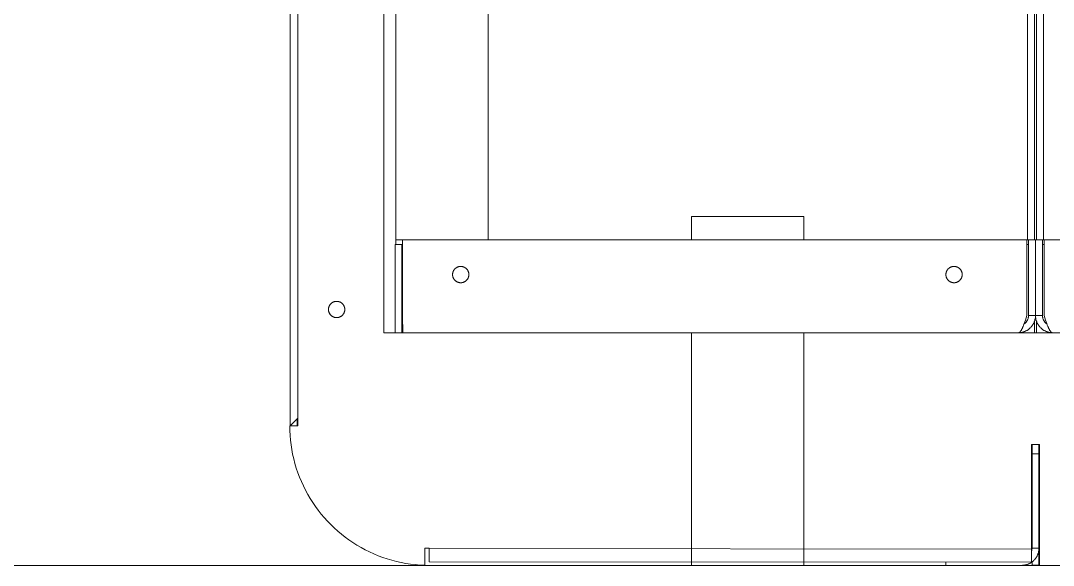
# Model space of a CAD drawing. Header units: millimetres. Extents: x 375 to 2759, y 807 to 2485.
# Drawn here: x 1952.8 to 2396.6, y 2016.7 to 2250.9 of the extents above; entities that cross this region are included whole.
import ezdxf

# ---------------------------------------------------------------- set-up
doc = ezdxf.new("R2010")
doc.units = ezdxf.units.MM
doc.layers.add('ZANO_R', color=7, linetype='Continuous', lineweight=0)

msp = doc.modelspace()

# ---------------------------------------------------------------- linework, layer by layer
at = {"layer": 'ZANO_R'}
for p, q in [((2068.6, 2436.7), (2068.6, 2076.7)), ((2068.6, 2436.7), (2068.6, 2076.7)), ((2114.01, 2156.7), (2114.01, 2436.7)), ((2153.68, 2426.7), (2153.68, 2156.7)), ((2385.55, 2156.7), (2385.55, 2426.7)), ((2388.55, 2156.7), (2388.55, 2426.7)), ((2389.3, 2426.7), (2389.3, 2156.7)), ((2392.3, 2426.7), (2392.3, 2156.7)), ((2071.93, 2303.53), (2071.93, 2076.7)), ((2108.93, 2303.53), (2108.93, 2116.7)), ((2241.03, 2156.7), (2241.03, 2166.7)), ((2241.03, 2166.7), (2241.03, 2166.7)), ((2241.03, 2166.7), (2241.03, 2166.7)), ((2241.03, 2166.7), (2282.26, 2166.7)), ((2287.38, 2166.7), (2282.26, 2166.7)), ((2288.84, 2166.7), (2287.38, 2166.7)), ((2289.22, 2166.7), (2288.84, 2166.7)), ((2289.31, 2166.7), (2289.22, 2166.7)), ((2289.33, 2166.7), (2289.31, 2166.7)), ((2289.33, 2166.7), (2289.33, 2156.7)), ((2289.33, 2166.7), (2289.33, 2166.7)), ((2289.33, 2166.7), (2289.33, 2166.7)), ((2289.33, 2166.7), (2289.33, 2166.7)), ((2289.33, 2166.7), (2289.33, 2166.7)), ((2113.69, 2154.7), (2116.68, 2154.7)), ((2113.69, 2116.7), (2113.69, 2154.7)), ((2114.01, 2156.7), (2116.93, 2156.7)), ((2114.02, 2154.7), (2114.02, 2156.7)), ((2116.68, 2116.7), (2116.68, 2154.7)), ((2116.68, 2154.7), (2116.93, 2154.7)), ((2116.93, 2156.7), (2385.22, 2156.7)), ((2116.93, 2156.7), (2116.93, 2124.1)), ((2385.55, 2156.7), (2385.22, 2156.7)), ((2385.22, 2156.7), (2385.22, 2124.1)), ((2385.22, 2154.7), (2385.93, 2154.7)), ((2385.55, 2156.7), (2385.93, 2156.7)), ((2385.93, 2156.7), (2385.93, 2124.1)), ((2388.93, 2156.7), (2385.93, 2156.7)), ((2388.93, 2156.7), (2391.93, 2156.7)), ((2388.93, 2156.7), (2388.93, 2124.1)), ((2391.93, 2156.7), (2391.93, 2124.1)), ((2391.93, 2156.7), (2392.3, 2156.7)), ((2391.93, 2154.7), (2392.63, 2154.7)), ((2392.3, 2156.7), (2392.63, 2156.7)), ((2392.63, 2156.7), (2660.93, 2156.7)), ((2392.63, 2124.1), (2392.63, 2156.7)), ((2138.95, 2143.53), (2138.89, 2143.43)), ((2139.01, 2143.63), (2138.95, 2143.53)), ((2139.08, 2143.73), (2139.01, 2143.63)), ((2139.15, 2143.83), (2139.08, 2143.73)), ((2139.23, 2143.92), (2139.15, 2143.83)), ((2139.31, 2144.02), (2139.23, 2143.92)), ((2139.39, 2144.11), (2139.31, 2144.02)), ((2139.47, 2144.19), (2139.39, 2144.11)), ((2139.56, 2144.27), (2139.47, 2144.19)), ((2139.65, 2144.35), (2139.56, 2144.27)), ((2139.75, 2144.43), (2139.65, 2144.35)), ((2139.84, 2144.51), (2139.75, 2144.43)), ((2139.94, 2144.58), (2139.84, 2144.51)), ((2140.04, 2144.64), (2139.94, 2144.58)), ((2140.14, 2144.71), (2140.04, 2144.64)), ((2140.25, 2144.77), (2140.14, 2144.71)), ((2140.35, 2144.82), (2140.25, 2144.77)), ((2140.46, 2144.87), (2140.35, 2144.82)), ((2140.57, 2144.92), (2140.46, 2144.87)), ((2140.69, 2144.97), (2140.57, 2144.92)), ((2140.8, 2145.01), (2140.69, 2144.97)), ((2140.92, 2145.05), (2140.8, 2145.01)), ((2141.03, 2145.08), (2140.92, 2145.05)), ((2141.15, 2145.11), (2141.03, 2145.08)), ((2141.27, 2145.13), (2141.15, 2145.11)), ((2141.39, 2145.15), (2141.27, 2145.13)), ((2141.51, 2145.17), (2141.39, 2145.15)), ((2141.63, 2145.18), (2141.51, 2145.17)), ((2141.75, 2145.19), (2141.63, 2145.18)), ((2141.87, 2145.19), (2141.75, 2145.19)), ((2141.99, 2145.19), (2141.87, 2145.19)), ((2142.11, 2145.19), (2141.99, 2145.19)), ((2142.23, 2145.18), (2142.11, 2145.19)), ((2142.35, 2145.17), (2142.23, 2145.18)), ((2142.47, 2145.15), (2142.35, 2145.17)), ((2142.59, 2145.13), (2142.47, 2145.15)), ((2142.71, 2145.11), (2142.59, 2145.13)), ((2142.82, 2145.08), (2142.71, 2145.11)), ((2142.94, 2145.05), (2142.82, 2145.08)), ((2143.06, 2145.01), (2142.94, 2145.05)), ((2143.17, 2144.97), (2143.06, 2145.01)), ((2143.28, 2144.92), (2143.17, 2144.97)), ((2143.39, 2144.87), (2143.28, 2144.92)), ((2143.5, 2144.82), (2143.39, 2144.87)), ((2143.61, 2144.77), (2143.5, 2144.82)), ((2143.71, 2144.71), (2143.61, 2144.77)), ((2143.82, 2144.64), (2143.71, 2144.71)), ((2143.92, 2144.58), (2143.82, 2144.64)), ((2144.01, 2144.51), (2143.92, 2144.58)), ((2144.11, 2144.43), (2144.01, 2144.51)), ((2144.2, 2144.35), (2144.11, 2144.43)), ((2144.29, 2144.27), (2144.2, 2144.35)), ((2144.38, 2144.19), (2144.29, 2144.27)), ((2144.47, 2144.11), (2144.38, 2144.19)), ((2144.55, 2144.02), (2144.47, 2144.11)), ((2144.63, 2143.92), (2144.55, 2144.02)), ((2144.7, 2143.83), (2144.63, 2143.92)), ((2144.77, 2143.73), (2144.7, 2143.83)), ((2144.84, 2143.63), (2144.77, 2143.73)), ((2144.91, 2143.53), (2144.84, 2143.63)), ((2144.97, 2143.43), (2144.91, 2143.53)), ((2350.89, 2143.43), (2350.95, 2143.53)), ((2350.95, 2143.53), (2351.01, 2143.63)), ((2351.01, 2143.63), (2351.08, 2143.73)), ((2351.08, 2143.73), (2351.15, 2143.83)), ((2351.15, 2143.83), (2351.23, 2143.92)), ((2351.23, 2143.92), (2351.31, 2144.02)), ((2351.31, 2144.02), (2351.39, 2144.11)), ((2351.39, 2144.11), (2351.47, 2144.19)), ((2351.47, 2144.19), (2351.56, 2144.27)), ((2351.56, 2144.27), (2351.65, 2144.35)), ((2351.65, 2144.35), (2351.75, 2144.43)), ((2351.75, 2144.43), (2351.84, 2144.51)), ((2351.84, 2144.51), (2351.94, 2144.58)), ((2351.94, 2144.58), (2352.04, 2144.64)), ((2352.04, 2144.64), (2352.14, 2144.71)), ((2352.14, 2144.71), (2352.25, 2144.77)), ((2352.25, 2144.77), (2352.35, 2144.82)), ((2352.35, 2144.82), (2352.46, 2144.87)), ((2352.46, 2144.87), (2352.57, 2144.92)), ((2352.57, 2144.92), (2352.69, 2144.97)), ((2352.69, 2144.97), (2352.8, 2145.01)), ((2352.8, 2145.01), (2352.92, 2145.05)), ((2352.92, 2145.05), (2353.03, 2145.08)), ((2353.03, 2145.08), (2353.15, 2145.11)), ((2353.15, 2145.11), (2353.27, 2145.13)), ((2353.27, 2145.13), (2353.39, 2145.15)), ((2353.39, 2145.15), (2353.51, 2145.17)), ((2353.51, 2145.17), (2353.63, 2145.18)), ((2353.63, 2145.18), (2353.75, 2145.19)), ((2353.75, 2145.19), (2353.87, 2145.19)), ((2353.87, 2145.19), (2353.99, 2145.19)), ((2353.99, 2145.19), (2354.11, 2145.19)), ((2354.11, 2145.19), (2354.23, 2145.18)), ((2354.23, 2145.18), (2354.35, 2145.17)), ((2354.35, 2145.17), (2354.47, 2145.15)), ((2354.47, 2145.15), (2354.59, 2145.13)), ((2354.59, 2145.13), (2354.71, 2145.11)), ((2354.71, 2145.11), (2354.82, 2145.08)), ((2354.82, 2145.08), (2354.94, 2145.05)), ((2354.94, 2145.05), (2355.06, 2145.01)), ((2355.06, 2145.01), (2355.17, 2144.97)), ((2355.17, 2144.97), (2355.28, 2144.92)), ((2355.28, 2144.92), (2355.39, 2144.87)), ((2355.39, 2144.87), (2355.5, 2144.82)), ((2355.5, 2144.82), (2355.61, 2144.77)), ((2355.61, 2144.77), (2355.71, 2144.71)), ((2355.71, 2144.71), (2355.82, 2144.64)), ((2355.82, 2144.64), (2355.92, 2144.58)), ((2355.92, 2144.58), (2356.01, 2144.51)), ((2356.01, 2144.51), (2356.11, 2144.43)), ((2356.11, 2144.43), (2356.2, 2144.35)), ((2356.2, 2144.35), (2356.29, 2144.27)), ((2356.29, 2144.27), (2356.38, 2144.19)), ((2356.38, 2144.19), (2356.47, 2144.11)), ((2356.47, 2144.11), (2356.55, 2144.02)), ((2356.55, 2144.02), (2356.63, 2143.92)), ((2356.63, 2143.92), (2356.7, 2143.83)), ((2356.7, 2143.83), (2356.77, 2143.73)), ((2356.77, 2143.73), (2356.84, 2143.63)), ((2356.84, 2143.63), (2356.91, 2143.53)), ((2356.91, 2143.53), (2356.97, 2143.43)), ((2138.44, 2141.94), (2138.43, 2141.82)), ((2138.43, 2141.82), (2138.43, 2141.7)), ((2138.43, 2141.57), (2138.43, 2141.7)), ((2138.44, 2141.45), (2138.43, 2141.57)), ((2138.45, 2142.06), (2138.44, 2141.94)), ((2138.45, 2141.33), (2138.44, 2141.45)), ((2138.46, 2142.18), (2138.45, 2142.06)), ((2138.46, 2141.21), (2138.45, 2141.33)), ((2138.48, 2142.3), (2138.46, 2142.18)), ((2138.48, 2141.09), (2138.46, 2141.21)), ((2138.5, 2142.42), (2138.48, 2142.3)), ((2138.5, 2140.98), (2138.48, 2141.09)), ((2138.53, 2142.53), (2138.5, 2142.42)), ((2138.53, 2140.86), (2138.5, 2140.98)), ((2138.56, 2142.65), (2138.53, 2142.53)), ((2138.56, 2140.74), (2138.53, 2140.86)), ((2138.6, 2142.77), (2138.56, 2142.65)), ((2138.6, 2140.63), (2138.56, 2140.74)), ((2138.63, 2142.88), (2138.6, 2142.77)), ((2138.63, 2140.51), (2138.6, 2140.63)), ((2138.68, 2142.99), (2138.63, 2142.88)), ((2138.68, 2140.4), (2138.63, 2140.51)), ((2138.72, 2143.1), (2138.68, 2142.99)), ((2138.72, 2140.29), (2138.68, 2140.4)), ((2138.77, 2143.21), (2138.72, 2143.1)), ((2138.77, 2140.18), (2138.72, 2140.29)), ((2138.83, 2143.32), (2138.77, 2143.21)), ((2138.83, 2140.07), (2138.77, 2140.18)), ((2138.89, 2143.43), (2138.83, 2143.32)), ((2138.89, 2139.96), (2138.83, 2140.07)), ((2138.95, 2139.86), (2138.89, 2139.96)), ((2139.01, 2139.76), (2138.95, 2139.86)), ((2139.08, 2139.66), (2139.01, 2139.76)), ((2139.15, 2139.56), (2139.08, 2139.66)), ((2139.23, 2139.47), (2139.15, 2139.56)), ((2139.31, 2139.37), (2139.23, 2139.47)), ((2139.39, 2139.29), (2139.31, 2139.37)), ((2139.47, 2139.2), (2139.39, 2139.29)), ((2139.56, 2139.12), (2139.47, 2139.2)), ((2139.65, 2139.04), (2139.56, 2139.12)), ((2144.29, 2139.12), (2144.2, 2139.04)), ((2144.38, 2139.2), (2144.29, 2139.12)), ((2144.47, 2139.29), (2144.38, 2139.2)), ((2144.55, 2139.37), (2144.47, 2139.29)), ((2144.63, 2139.47), (2144.55, 2139.37)), ((2144.7, 2139.56), (2144.63, 2139.47)), ((2144.77, 2139.66), (2144.7, 2139.56)), ((2144.84, 2139.76), (2144.77, 2139.66)), ((2144.91, 2139.86), (2144.84, 2139.76)), ((2144.97, 2139.96), (2144.91, 2139.86)), ((2145.03, 2143.32), (2144.97, 2143.43)), ((2145.03, 2140.07), (2144.97, 2139.96)), ((2145.08, 2143.21), (2145.03, 2143.32)), ((2145.08, 2140.18), (2145.03, 2140.07)), ((2145.13, 2143.1), (2145.08, 2143.21)), ((2145.13, 2140.29), (2145.08, 2140.18)), ((2145.18, 2142.99), (2145.13, 2143.1)), ((2145.18, 2140.4), (2145.13, 2140.29)), ((2145.22, 2142.88), (2145.18, 2142.99)), ((2145.22, 2140.51), (2145.18, 2140.4)), ((2145.26, 2142.77), (2145.22, 2142.88)), ((2145.26, 2140.63), (2145.22, 2140.51)), ((2145.29, 2142.65), (2145.26, 2142.77)), ((2145.29, 2140.74), (2145.26, 2140.63)), ((2145.33, 2142.53), (2145.29, 2142.65)), ((2145.33, 2140.86), (2145.29, 2140.74)), ((2145.35, 2142.42), (2145.33, 2142.53)), ((2145.35, 2140.98), (2145.33, 2140.86)), ((2145.38, 2142.3), (2145.35, 2142.42)), ((2145.38, 2141.09), (2145.35, 2140.98)), ((2145.39, 2142.18), (2145.38, 2142.3)), ((2145.39, 2141.21), (2145.38, 2141.09)), ((2145.41, 2142.06), (2145.39, 2142.18)), ((2145.41, 2141.33), (2145.39, 2141.21)), ((2145.42, 2141.94), (2145.41, 2142.06)), ((2145.42, 2141.45), (2145.41, 2141.33)), ((2145.43, 2141.82), (2145.42, 2141.94)), ((2145.43, 2141.57), (2145.42, 2141.45)), ((2145.43, 2141.7), (2145.43, 2141.82)), ((2145.43, 2141.7), (2145.43, 2141.57)), ((2350.43, 2141.82), (2350.44, 2141.94)), ((2350.43, 2141.7), (2350.43, 2141.82)), ((2350.43, 2141.57), (2350.43, 2141.7)), ((2350.44, 2141.45), (2350.43, 2141.57)), ((2350.44, 2141.94), (2350.45, 2142.06)), ((2350.45, 2141.33), (2350.44, 2141.45)), ((2350.45, 2142.06), (2350.46, 2142.18)), ((2350.46, 2141.21), (2350.45, 2141.33)), ((2350.46, 2142.18), (2350.48, 2142.3)), ((2350.48, 2141.09), (2350.46, 2141.21)), ((2350.48, 2142.3), (2350.5, 2142.42)), ((2350.5, 2140.98), (2350.48, 2141.09)), ((2350.5, 2142.42), (2350.53, 2142.53)), ((2350.53, 2140.86), (2350.5, 2140.98)), ((2350.53, 2142.53), (2350.56, 2142.65)), ((2350.56, 2140.74), (2350.53, 2140.86)), ((2350.56, 2142.65), (2350.6, 2142.77)), ((2350.6, 2140.63), (2350.56, 2140.74)), ((2350.6, 2142.77), (2350.63, 2142.88)), ((2350.63, 2140.51), (2350.6, 2140.63)), ((2350.63, 2142.88), (2350.68, 2142.99)), ((2350.68, 2140.4), (2350.63, 2140.51)), ((2350.68, 2142.99), (2350.72, 2143.1)), ((2350.72, 2140.29), (2350.68, 2140.4)), ((2350.72, 2143.1), (2350.77, 2143.21)), ((2350.77, 2140.18), (2350.72, 2140.29)), ((2350.77, 2143.21), (2350.83, 2143.32)), ((2350.83, 2140.07), (2350.77, 2140.18)), ((2350.83, 2143.32), (2350.89, 2143.43)), ((2350.89, 2139.96), (2350.83, 2140.07)), ((2350.95, 2139.86), (2350.89, 2139.96)), ((2351.01, 2139.76), (2350.95, 2139.86)), ((2351.08, 2139.66), (2351.01, 2139.76)), ((2351.15, 2139.56), (2351.08, 2139.66)), ((2351.23, 2139.47), (2351.15, 2139.56)), ((2351.31, 2139.37), (2351.23, 2139.47)), ((2351.39, 2139.29), (2351.31, 2139.37)), ((2351.47, 2139.2), (2351.39, 2139.29)), ((2351.56, 2139.12), (2351.47, 2139.2)), ((2351.65, 2139.04), (2351.56, 2139.12)), ((2356.29, 2139.12), (2356.2, 2139.04)), ((2356.38, 2139.2), (2356.29, 2139.12)), ((2356.47, 2139.29), (2356.38, 2139.2)), ((2356.55, 2139.37), (2356.47, 2139.29)), ((2356.63, 2139.47), (2356.55, 2139.37)), ((2356.7, 2139.56), (2356.63, 2139.47)), ((2356.77, 2139.66), (2356.7, 2139.56)), ((2356.84, 2139.76), (2356.77, 2139.66)), ((2356.91, 2139.86), (2356.84, 2139.76)), ((2356.97, 2139.96), (2356.91, 2139.86)), ((2356.97, 2143.43), (2357.03, 2143.32)), ((2357.03, 2140.07), (2356.97, 2139.96)), ((2357.03, 2143.32), (2357.08, 2143.21)), ((2357.08, 2140.18), (2357.03, 2140.07)), ((2357.08, 2143.21), (2357.13, 2143.1)), ((2357.13, 2140.29), (2357.08, 2140.18)), ((2357.13, 2143.1), (2357.18, 2142.99)), ((2357.18, 2140.4), (2357.13, 2140.29)), ((2357.18, 2142.99), (2357.22, 2142.88)), ((2357.22, 2140.51), (2357.18, 2140.4)), ((2357.22, 2142.88), (2357.26, 2142.77)), ((2357.26, 2140.63), (2357.22, 2140.51)), ((2357.26, 2142.77), (2357.29, 2142.65)), ((2357.29, 2140.74), (2357.26, 2140.63)), ((2357.29, 2142.65), (2357.33, 2142.53)), ((2357.33, 2140.86), (2357.29, 2140.74)), ((2357.33, 2142.53), (2357.35, 2142.42)), ((2357.35, 2140.98), (2357.33, 2140.86)), ((2357.35, 2142.42), (2357.38, 2142.3)), ((2357.38, 2141.09), (2357.35, 2140.98)), ((2357.38, 2142.3), (2357.39, 2142.18)), ((2357.39, 2141.21), (2357.38, 2141.09)), ((2357.39, 2142.18), (2357.41, 2142.06)), ((2357.41, 2141.33), (2357.39, 2141.21)), ((2357.41, 2142.06), (2357.42, 2141.94)), ((2357.42, 2141.45), (2357.41, 2141.33)), ((2357.42, 2141.94), (2357.43, 2141.82)), ((2357.43, 2141.57), (2357.42, 2141.45)), ((2357.43, 2141.82), (2357.43, 2141.7)), ((2357.43, 2141.7), (2357.43, 2141.57)), ((2139.75, 2138.96), (2139.65, 2139.04)), ((2139.84, 2138.89), (2139.75, 2138.96)), ((2139.94, 2138.81), (2139.84, 2138.89)), ((2140.04, 2138.75), (2139.94, 2138.81)), ((2140.14, 2138.68), (2140.04, 2138.75)), ((2140.25, 2138.62), (2140.14, 2138.68)), ((2140.35, 2138.57), (2140.25, 2138.62)), ((2140.46, 2138.52), (2140.35, 2138.57)), ((2140.57, 2138.47), (2140.46, 2138.52)), ((2140.69, 2138.42), (2140.57, 2138.47)), ((2140.8, 2138.38), (2140.69, 2138.42)), ((2140.92, 2138.34), (2140.8, 2138.38)), ((2141.03, 2138.31), (2140.92, 2138.34)), ((2141.15, 2138.28), (2141.03, 2138.31)), ((2141.27, 2138.26), (2141.15, 2138.28)), ((2141.39, 2138.24), (2141.27, 2138.26)), ((2141.51, 2138.22), (2141.39, 2138.24)), ((2141.63, 2138.21), (2141.51, 2138.22)), ((2141.75, 2138.2), (2141.63, 2138.21)), ((2141.87, 2138.2), (2141.75, 2138.2)), ((2141.99, 2138.2), (2141.87, 2138.2)), ((2142.11, 2138.2), (2141.99, 2138.2)), ((2142.23, 2138.21), (2142.11, 2138.2)), ((2142.35, 2138.22), (2142.23, 2138.21)), ((2142.47, 2138.24), (2142.35, 2138.22)), ((2142.59, 2138.26), (2142.47, 2138.24)), ((2142.71, 2138.28), (2142.59, 2138.26)), ((2142.82, 2138.31), (2142.71, 2138.28)), ((2142.94, 2138.34), (2142.82, 2138.31)), ((2143.06, 2138.38), (2142.94, 2138.34)), ((2143.17, 2138.42), (2143.06, 2138.38)), ((2143.28, 2138.47), (2143.17, 2138.42)), ((2143.39, 2138.52), (2143.28, 2138.47)), ((2143.5, 2138.57), (2143.39, 2138.52)), ((2143.61, 2138.62), (2143.5, 2138.57)), ((2143.71, 2138.68), (2143.61, 2138.62)), ((2143.82, 2138.75), (2143.71, 2138.68)), ((2143.92, 2138.81), (2143.82, 2138.75)), ((2144.01, 2138.89), (2143.92, 2138.81)), ((2144.11, 2138.96), (2144.01, 2138.89)), ((2144.2, 2139.04), (2144.11, 2138.96)), ((2351.75, 2138.96), (2351.65, 2139.04)), ((2351.84, 2138.89), (2351.75, 2138.96)), ((2351.94, 2138.81), (2351.84, 2138.89)), ((2352.04, 2138.75), (2351.94, 2138.81)), ((2352.14, 2138.68), (2352.04, 2138.75)), ((2352.25, 2138.62), (2352.14, 2138.68)), ((2352.35, 2138.57), (2352.25, 2138.62)), ((2352.46, 2138.52), (2352.35, 2138.57)), ((2352.57, 2138.47), (2352.46, 2138.52)), ((2352.69, 2138.42), (2352.57, 2138.47)), ((2352.8, 2138.38), (2352.69, 2138.42)), ((2352.92, 2138.34), (2352.8, 2138.38)), ((2353.03, 2138.31), (2352.92, 2138.34)), ((2353.15, 2138.28), (2353.03, 2138.31)), ((2353.27, 2138.26), (2353.15, 2138.28)), ((2353.39, 2138.24), (2353.27, 2138.26)), ((2353.51, 2138.22), (2353.39, 2138.24)), ((2353.63, 2138.21), (2353.51, 2138.22)), ((2353.75, 2138.2), (2353.63, 2138.21)), ((2353.87, 2138.2), (2353.75, 2138.2)), ((2353.99, 2138.2), (2353.87, 2138.2)), ((2354.11, 2138.2), (2353.99, 2138.2)), ((2354.23, 2138.21), (2354.11, 2138.2)), ((2354.35, 2138.22), (2354.23, 2138.21)), ((2354.47, 2138.24), (2354.35, 2138.22)), ((2354.59, 2138.26), (2354.47, 2138.24)), ((2354.71, 2138.28), (2354.59, 2138.26)), ((2354.82, 2138.31), (2354.71, 2138.28)), ((2354.94, 2138.34), (2354.82, 2138.31)), ((2355.06, 2138.38), (2354.94, 2138.34)), ((2355.17, 2138.42), (2355.06, 2138.38)), ((2355.28, 2138.47), (2355.17, 2138.42)), ((2355.39, 2138.52), (2355.28, 2138.47)), ((2355.5, 2138.57), (2355.39, 2138.52)), ((2355.61, 2138.62), (2355.5, 2138.57)), ((2355.71, 2138.68), (2355.61, 2138.62)), ((2355.82, 2138.75), (2355.71, 2138.68)), ((2355.92, 2138.81), (2355.82, 2138.75)), ((2356.01, 2138.89), (2355.92, 2138.81)), ((2356.11, 2138.96), (2356.01, 2138.89)), ((2356.2, 2139.04), (2356.11, 2138.96)), ((2088.42, 2130.19), (2088.3, 2130.18)), ((2088.54, 2130.19), (2088.42, 2130.19)), ((2088.66, 2130.19), (2088.54, 2130.19)), ((2088.78, 2130.19), (2088.66, 2130.19)), ((2088.9, 2130.18), (2088.78, 2130.19)), ((2085.11, 2126.94), (2085.1, 2126.82)), ((2085.1, 2126.81), (2085.11, 2126.93)), ((2085.1, 2126.82), (2085.1, 2126.7)), ((2085.1, 2126.7), (2085.1, 2126.81)), ((2085.1, 2126.7), (2085.1, 2126.57)), ((2085.1, 2126.58), (2085.1, 2126.7)), ((2085.11, 2126.46), (2085.1, 2126.58)), ((2085.1, 2126.57), (2085.11, 2126.45)), ((2085.12, 2127.06), (2085.11, 2126.94)), ((2085.11, 2126.93), (2085.12, 2127.05)), ((2085.12, 2126.34), (2085.11, 2126.46)), ((2085.11, 2126.45), (2085.12, 2126.33)), ((2085.13, 2127.18), (2085.12, 2127.06)), ((2085.12, 2127.05), (2085.13, 2127.17)), ((2085.13, 2126.22), (2085.12, 2126.34)), ((2085.12, 2126.33), (2085.13, 2126.21)), ((2085.15, 2127.3), (2085.13, 2127.18)), ((2085.13, 2127.17), (2085.15, 2127.29)), ((2085.15, 2126.1), (2085.13, 2126.22)), ((2085.13, 2126.21), (2085.15, 2126.09)), ((2085.17, 2127.42), (2085.15, 2127.3)), ((2085.15, 2127.29), (2085.17, 2127.41)), ((2085.17, 2125.98), (2085.15, 2126.1)), ((2085.15, 2126.09), (2085.17, 2125.98)), ((2085.2, 2127.53), (2085.17, 2127.42)), ((2085.17, 2127.41), (2085.2, 2127.53)), ((2085.17, 2125.98), (2085.2, 2125.86)), ((2085.2, 2125.87), (2085.17, 2125.98)), ((2085.23, 2127.65), (2085.2, 2127.53)), ((2085.2, 2127.53), (2085.23, 2127.64)), ((2085.23, 2125.75), (2085.2, 2125.87)), ((2085.2, 2125.86), (2085.23, 2125.74)), ((2085.27, 2127.77), (2085.23, 2127.65)), ((2085.23, 2127.64), (2085.26, 2127.76)), ((2085.26, 2125.63), (2085.23, 2125.75)), ((2085.26, 2127.76), (2085.3, 2127.87)), ((2085.3, 2127.88), (2085.27, 2127.77)), ((2085.35, 2127.99), (2085.3, 2127.88)), ((2085.3, 2127.87), (2085.34, 2127.98)), ((2085.34, 2127.98), (2085.39, 2128.09)), ((2085.39, 2128.1), (2085.35, 2127.99)), ((2085.44, 2128.21), (2085.39, 2128.1)), ((2085.39, 2128.09), (2085.44, 2128.2)), ((2085.5, 2128.32), (2085.44, 2128.21)), ((2085.44, 2128.2), (2085.49, 2128.31)), ((2085.49, 2128.31), (2085.55, 2128.41)), ((2085.56, 2128.43), (2085.5, 2128.32)), ((2085.55, 2128.41), (2085.61, 2128.52)), ((2085.62, 2128.53), (2085.56, 2128.43)), ((2085.61, 2128.52), (2085.67, 2128.62)), ((2085.68, 2128.63), (2085.62, 2128.53)), ((2085.67, 2128.62), (2085.74, 2128.72)), ((2085.75, 2128.73), (2085.68, 2128.63)), ((2085.74, 2128.72), (2085.81, 2128.81)), ((2085.82, 2128.83), (2085.75, 2128.73)), ((2085.81, 2128.81), (2085.89, 2128.91)), ((2085.9, 2128.92), (2085.82, 2128.83)), ((2085.89, 2128.91), (2085.96, 2129)), ((2085.98, 2129.02), (2085.9, 2128.92)), ((2085.96, 2129), (2086.04, 2129.09)), ((2086.06, 2129.11), (2085.98, 2129.02)), ((2086.04, 2129.09), (2086.13, 2129.17)), ((2086.14, 2129.19), (2086.06, 2129.11)), ((2086.13, 2129.17), (2086.21, 2129.26)), ((2086.23, 2129.27), (2086.14, 2129.19)), ((2086.21, 2129.26), (2086.3, 2129.34)), ((2086.32, 2129.35), (2086.23, 2129.27)), ((2086.3, 2129.34), (2086.39, 2129.41)), ((2086.42, 2129.43), (2086.32, 2129.35)), ((2086.39, 2129.41), (2086.49, 2129.49)), ((2086.51, 2129.51), (2086.42, 2129.43)), ((2086.49, 2129.49), (2086.58, 2129.56)), ((2086.61, 2129.58), (2086.51, 2129.51)), ((2086.58, 2129.56), (2086.68, 2129.62)), ((2086.71, 2129.64), (2086.61, 2129.58)), ((2086.81, 2129.71), (2086.71, 2129.64)), ((2086.92, 2129.77), (2086.81, 2129.71)), ((2087.02, 2129.82), (2086.92, 2129.77)), ((2087.13, 2129.87), (2087.02, 2129.82)), ((2087.24, 2129.92), (2087.13, 2129.87)), ((2087.36, 2129.97), (2087.24, 2129.92)), ((2087.47, 2130.01), (2087.36, 2129.97)), ((2087.59, 2130.05), (2087.47, 2130.01)), ((2087.7, 2130.08), (2087.59, 2130.05)), ((2087.82, 2130.11), (2087.7, 2130.08)), ((2087.94, 2130.13), (2087.82, 2130.11)), ((2088.06, 2130.15), (2087.94, 2130.13)), ((2088.18, 2130.17), (2088.06, 2130.15)), ((2088.3, 2130.18), (2088.18, 2130.17)), ((2089.02, 2130.17), (2088.9, 2130.18)), ((2089.14, 2130.15), (2089.02, 2130.17)), ((2089.26, 2130.13), (2089.14, 2130.15)), ((2089.38, 2130.11), (2089.26, 2130.13)), ((2089.49, 2130.08), (2089.38, 2130.11)), ((2089.61, 2130.05), (2089.49, 2130.08)), ((2089.73, 2130.01), (2089.61, 2130.05)), ((2089.84, 2129.97), (2089.73, 2130.01)), ((2089.95, 2129.92), (2089.84, 2129.97)), ((2090.06, 2129.87), (2089.95, 2129.92)), ((2090.17, 2129.82), (2090.06, 2129.87)), ((2090.28, 2129.77), (2090.17, 2129.82)), ((2090.38, 2129.71), (2090.28, 2129.77)), ((2090.49, 2129.64), (2090.38, 2129.71)), ((2090.59, 2129.58), (2090.49, 2129.64)), ((2090.68, 2129.51), (2090.59, 2129.58)), ((2090.78, 2129.43), (2090.68, 2129.51)), ((2090.87, 2129.35), (2090.78, 2129.43)), ((2090.96, 2129.27), (2090.87, 2129.35)), ((2091.05, 2129.19), (2090.96, 2129.27)), ((2091.14, 2129.11), (2091.05, 2129.19)), ((2091.22, 2129.02), (2091.14, 2129.11)), ((2091.3, 2128.92), (2091.22, 2129.02)), ((2091.37, 2128.83), (2091.3, 2128.92)), ((2091.44, 2128.73), (2091.37, 2128.83)), ((2091.51, 2128.63), (2091.44, 2128.73)), ((2091.58, 2128.53), (2091.51, 2128.63)), ((2091.64, 2128.43), (2091.58, 2128.53)), ((2091.7, 2128.32), (2091.64, 2128.43)), ((2091.75, 2128.21), (2091.7, 2128.32)), ((2091.8, 2128.1), (2091.75, 2128.21)), ((2091.85, 2127.99), (2091.8, 2128.1)), ((2091.89, 2127.88), (2091.85, 2127.99)), ((2091.93, 2127.77), (2091.89, 2127.88)), ((2091.96, 2127.65), (2091.93, 2127.77)), ((2092, 2127.53), (2091.96, 2127.65)), ((2091.96, 2125.74), (2092, 2125.86)), ((2092.02, 2127.42), (2092, 2127.53)), ((2092, 2125.86), (2092.02, 2125.98)), ((2092.05, 2127.3), (2092.02, 2127.42)), ((2092.02, 2125.98), (2092.05, 2126.09)), ((2092.06, 2127.18), (2092.05, 2127.3)), ((2092.05, 2126.09), (2092.06, 2126.21)), ((2092.08, 2127.06), (2092.06, 2127.18)), ((2092.06, 2126.21), (2092.08, 2126.33)), ((2092.09, 2126.94), (2092.08, 2127.06)), ((2092.08, 2126.33), (2092.09, 2126.45)), ((2092.1, 2126.82), (2092.09, 2126.94)), ((2092.09, 2126.45), (2092.1, 2126.57)), ((2092.1, 2126.7), (2092.1, 2126.82)), ((2092.1, 2126.57), (2092.1, 2126.7)), ((2085.23, 2125.74), (2085.27, 2125.63)), ((2085.3, 2125.52), (2085.26, 2125.63)), ((2085.27, 2125.63), (2085.3, 2125.51)), ((2085.34, 2125.41), (2085.3, 2125.52)), ((2085.3, 2125.51), (2085.35, 2125.4)), ((2085.39, 2125.3), (2085.34, 2125.41)), ((2085.35, 2125.4), (2085.39, 2125.29)), ((2085.44, 2125.19), (2085.39, 2125.3)), ((2085.39, 2125.29), (2085.44, 2125.18)), ((2085.49, 2125.08), (2085.44, 2125.19)), ((2085.44, 2125.18), (2085.5, 2125.07)), ((2085.55, 2124.98), (2085.49, 2125.08)), ((2085.5, 2125.07), (2085.56, 2124.96)), ((2085.61, 2124.87), (2085.55, 2124.98)), ((2085.56, 2124.96), (2085.62, 2124.86)), ((2085.67, 2124.77), (2085.61, 2124.87)), ((2085.62, 2124.86), (2085.68, 2124.76)), ((2085.74, 2124.67), (2085.67, 2124.77)), ((2085.68, 2124.76), (2085.75, 2124.66)), ((2085.81, 2124.58), (2085.74, 2124.67)), ((2085.75, 2124.66), (2085.82, 2124.56)), ((2085.89, 2124.48), (2085.81, 2124.58)), ((2085.82, 2124.56), (2085.9, 2124.47)), ((2085.96, 2124.39), (2085.89, 2124.48)), ((2085.9, 2124.47), (2085.98, 2124.37)), ((2086.04, 2124.3), (2085.96, 2124.39)), ((2085.98, 2124.37), (2086.06, 2124.29)), ((2086.13, 2124.22), (2086.04, 2124.3)), ((2086.06, 2124.29), (2086.14, 2124.2)), ((2086.21, 2124.13), (2086.13, 2124.22)), ((2086.14, 2124.2), (2086.23, 2124.12)), ((2086.3, 2124.05), (2086.21, 2124.13)), ((2086.23, 2124.12), (2086.32, 2124.04)), ((2086.39, 2123.98), (2086.3, 2124.05)), ((2086.32, 2124.04), (2086.42, 2123.96)), ((2086.49, 2123.9), (2086.39, 2123.98)), ((2086.42, 2123.96), (2086.51, 2123.89)), ((2086.58, 2123.83), (2086.49, 2123.9)), ((2086.51, 2123.89), (2086.61, 2123.81)), ((2086.68, 2123.77), (2086.58, 2123.83)), ((2086.61, 2123.81), (2086.71, 2123.75)), ((2086.71, 2123.75), (2086.81, 2123.68)), ((2086.81, 2123.68), (2086.92, 2123.62)), ((2086.92, 2123.62), (2087.02, 2123.57)), ((2087.02, 2123.57), (2087.13, 2123.52)), ((2087.13, 2123.52), (2087.24, 2123.47)), ((2087.24, 2123.47), (2087.36, 2123.42)), ((2087.36, 2123.42), (2087.47, 2123.38)), ((2087.47, 2123.38), (2087.59, 2123.34)), ((2087.59, 2123.34), (2087.7, 2123.31)), ((2087.7, 2123.31), (2087.82, 2123.28)), ((2087.82, 2123.28), (2087.94, 2123.26)), ((2087.94, 2123.26), (2088.06, 2123.24)), ((2088.06, 2123.24), (2088.18, 2123.22)), ((2088.18, 2123.22), (2088.3, 2123.21)), ((2088.3, 2123.21), (2088.42, 2123.2)), ((2088.42, 2123.2), (2088.54, 2123.2)), ((2088.54, 2123.2), (2088.66, 2123.2)), ((2088.66, 2123.2), (2088.78, 2123.2)), ((2088.78, 2123.2), (2088.9, 2123.21)), ((2088.9, 2123.21), (2089.02, 2123.22)), ((2089.02, 2123.22), (2089.14, 2123.24)), ((2089.14, 2123.24), (2089.26, 2123.26)), ((2089.26, 2123.26), (2089.38, 2123.28)), ((2089.38, 2123.28), (2089.49, 2123.31)), ((2089.49, 2123.31), (2089.61, 2123.34)), ((2089.61, 2123.34), (2089.73, 2123.38)), ((2089.73, 2123.38), (2089.84, 2123.42)), ((2089.84, 2123.42), (2089.95, 2123.47)), ((2089.95, 2123.47), (2090.06, 2123.52)), ((2090.06, 2123.52), (2090.17, 2123.57)), ((2090.17, 2123.57), (2090.28, 2123.62)), ((2090.28, 2123.62), (2090.38, 2123.68)), ((2090.38, 2123.68), (2090.49, 2123.75)), ((2090.49, 2123.75), (2090.59, 2123.81)), ((2090.59, 2123.81), (2090.68, 2123.89)), ((2090.68, 2123.89), (2090.78, 2123.96)), ((2090.78, 2123.96), (2090.87, 2124.04)), ((2090.87, 2124.04), (2090.96, 2124.12)), ((2090.96, 2124.12), (2091.05, 2124.2)), ((2091.05, 2124.2), (2091.14, 2124.29)), ((2091.14, 2124.29), (2091.22, 2124.37)), ((2091.22, 2124.37), (2091.3, 2124.47)), ((2091.3, 2124.47), (2091.37, 2124.56)), ((2091.37, 2124.56), (2091.44, 2124.66)), ((2091.44, 2124.66), (2091.51, 2124.76)), ((2091.51, 2124.76), (2091.58, 2124.86)), ((2091.58, 2124.86), (2091.64, 2124.96)), ((2091.64, 2124.96), (2091.7, 2125.07)), ((2091.7, 2125.07), (2091.75, 2125.18)), ((2091.75, 2125.18), (2091.8, 2125.29)), ((2091.8, 2125.29), (2091.85, 2125.4)), ((2091.85, 2125.4), (2091.89, 2125.51)), ((2091.89, 2125.51), (2091.93, 2125.63)), ((2091.93, 2125.63), (2091.96, 2125.74)), ((2116.93, 2124.1), (2117.03, 2116.7)), ((2384.07, 2120.61), (2384.57, 2122.09)), ((2384.57, 2122.09), (2385.22, 2124.1)), ((2384.91, 2121.29), (2385.01, 2121.4)), ((2385.01, 2121.4), (2385.1, 2121.53)), ((2385.1, 2121.53), (2385.19, 2121.65)), ((2385.19, 2121.65), (2385.27, 2121.78)), ((2385.27, 2121.78), (2385.35, 2121.91)), ((2385.35, 2121.91), (2385.42, 2122.04)), ((2385.42, 2122.04), (2385.49, 2122.18)), ((2385.49, 2122.18), (2385.55, 2122.32)), ((2385.55, 2122.32), (2385.61, 2122.46)), ((2385.61, 2122.46), (2385.67, 2122.6)), ((2385.67, 2122.6), (2385.72, 2122.75)), ((2385.72, 2122.75), (2385.76, 2122.89)), ((2385.76, 2122.89), (2385.8, 2123.04)), ((2385.8, 2123.04), (2385.83, 2123.19)), ((2385.83, 2123.19), (2385.86, 2123.34)), ((2385.86, 2123.34), (2385.89, 2123.49)), ((2385.89, 2123.49), (2385.9, 2123.64)), ((2385.9, 2123.64), (2385.92, 2123.79)), ((2385.92, 2123.94), (2385.93, 2124.1)), ((2385.92, 2123.79), (2385.92, 2123.94)), ((2385.93, 2124.1), (2388.93, 2124.1)), ((2388.4, 2121.34), (2388.3, 2121.11)), ((2388.49, 2121.58), (2388.4, 2121.34)), ((2388.57, 2121.83), (2388.49, 2121.58)), ((2388.55, 2116.7), (2388.55, 2121.77)), ((2388.65, 2122.07), (2388.57, 2121.83)), ((2388.71, 2122.32), (2388.65, 2122.07)), ((2388.77, 2122.57), (2388.71, 2122.32)), ((2388.82, 2122.82), (2388.77, 2122.57)), ((2388.86, 2123.07), (2388.82, 2122.82)), ((2388.89, 2123.33), (2388.86, 2123.07)), ((2388.91, 2123.58), (2388.89, 2123.33)), ((2388.92, 2123.84), (2388.91, 2123.58)), ((2388.93, 2124.1), (2388.92, 2123.84)), ((2388.93, 2124.1), (2391.93, 2124.1)), ((2388.93, 2123.84), (2388.93, 2124.1)), ((2388.95, 2123.58), (2388.93, 2123.84)), ((2388.97, 2123.33), (2388.95, 2123.58)), ((2389, 2123.07), (2388.97, 2123.33)), ((2389.04, 2122.82), (2389, 2123.07)), ((2389.09, 2122.57), (2389.04, 2122.82)), ((2389.14, 2122.32), (2389.09, 2122.57)), ((2389.21, 2122.07), (2389.14, 2122.32)), ((2389.28, 2121.83), (2389.21, 2122.07)), ((2389.37, 2121.58), (2389.28, 2121.83)), ((2389.3, 2116.7), (2389.3, 2121.77)), ((2389.46, 2121.34), (2389.37, 2121.58)), ((2389.56, 2121.11), (2389.46, 2121.34)), ((2391.93, 2124.1), (2391.93, 2123.94)), ((2391.93, 2123.94), (2391.94, 2123.79)), ((2391.94, 2123.79), (2391.95, 2123.64)), ((2391.95, 2123.64), (2391.97, 2123.49)), ((2391.97, 2123.49), (2391.99, 2123.34)), ((2391.99, 2123.34), (2392.02, 2123.19)), ((2392.02, 2123.19), (2392.06, 2123.04)), ((2392.06, 2123.04), (2392.1, 2122.89)), ((2392.1, 2122.89), (2392.14, 2122.75)), ((2392.14, 2122.75), (2392.19, 2122.6)), ((2392.19, 2122.6), (2392.24, 2122.46)), ((2392.24, 2122.46), (2392.3, 2122.32)), ((2392.3, 2122.32), (2392.37, 2122.18)), ((2392.37, 2122.18), (2392.43, 2122.04)), ((2392.43, 2122.04), (2392.51, 2121.91)), ((2392.51, 2121.91), (2392.59, 2121.78)), ((2392.59, 2121.78), (2392.67, 2121.65)), ((2392.63, 2124.1), (2393.28, 2122.09)), ((2392.67, 2121.65), (2392.76, 2121.53)), ((2392.76, 2121.53), (2392.85, 2121.4)), ((2392.85, 2121.4), (2392.94, 2121.29)), ((2393.28, 2122.09), (2393.79, 2120.61)), ((2382.03, 2116.86), (2382.05, 2116.88)), ((2382.05, 2116.88), (2382.07, 2116.89)), ((2382.07, 2116.89), (2382.09, 2116.91)), ((2382.09, 2116.91), (2382.14, 2116.94)), ((2382.14, 2116.94), (2382.17, 2116.97)), ((2382.17, 2116.97), (2382.2, 2116.99)), ((2382.2, 2116.99), (2382.23, 2117.02)), ((2382.23, 2117.02), (2382.25, 2117.05)), ((2382.25, 2117.05), (2382.28, 2117.07)), ((2382.28, 2117.07), (2382.31, 2117.1)), ((2382.31, 2117.1), (2382.36, 2117.16)), ((2382.36, 2117.16), (2382.41, 2117.21)), ((2382.41, 2117.21), (2382.45, 2117.26)), ((2382.45, 2117.26), (2382.5, 2117.32)), ((2382.5, 2117.32), (2382.54, 2117.38)), ((2382.54, 2117.38), (2382.6, 2117.46)), ((2382.6, 2117.46), (2382.66, 2117.54)), ((2382.66, 2117.54), (2382.72, 2117.63)), ((2382.72, 2117.63), (2382.77, 2117.71)), ((2382.77, 2117.71), (2382.87, 2117.87)), ((2382.87, 2117.87), (2382.96, 2118.02)), ((2382.96, 2118.02), (2383.08, 2118.25)), ((2383.08, 2118.25), (2383.19, 2118.47)), ((2383.39, 2116.93), (2383.14, 2116.87)), ((2383.19, 2118.47), (2383.3, 2118.7)), ((2383.3, 2118.7), (2383.4, 2118.93)), ((2383.64, 2117), (2383.39, 2116.93)), ((2383.4, 2118.93), (2383.6, 2119.4)), ((2383.6, 2119.4), (2383.84, 2120)), ((2383.88, 2117.08), (2383.64, 2117)), ((2383.84, 2120), (2384.07, 2120.61)), ((2384.12, 2117.17), (2383.88, 2117.08)), ((2384.02, 2120.47), (2384.14, 2120.55)), ((2384.36, 2117.26), (2384.12, 2117.17)), ((2384.14, 2120.55), (2384.26, 2120.65)), ((2384.26, 2120.65), (2384.38, 2120.74)), ((2384.6, 2117.36), (2384.36, 2117.26)), ((2384.38, 2120.74), (2384.49, 2120.84)), ((2384.49, 2120.84), (2384.6, 2120.95)), ((2384.6, 2120.95), (2384.71, 2121.06)), ((2384.83, 2117.47), (2384.6, 2117.36)), ((2384.71, 2121.06), (2384.81, 2121.17)), ((2384.81, 2121.17), (2384.91, 2121.29)), ((2385.06, 2117.59), (2384.83, 2117.47)), ((2385.28, 2117.72), (2385.06, 2117.59)), ((2385.5, 2117.85), (2385.28, 2117.72)), ((2385.71, 2117.99), (2385.5, 2117.85)), ((2385.92, 2118.14), (2385.71, 2117.99)), ((2386.12, 2118.3), (2385.92, 2118.14)), ((2386.32, 2118.46), (2386.12, 2118.3)), ((2386.52, 2118.63), (2386.32, 2118.46)), ((2386.7, 2118.8), (2386.52, 2118.63)), ((2386.88, 2118.99), (2386.7, 2118.8)), ((2387.06, 2119.18), (2386.88, 2118.99)), ((2387.22, 2119.37), (2387.06, 2119.18)), ((2387.38, 2119.57), (2387.22, 2119.37)), ((2387.54, 2119.78), (2387.38, 2119.57)), ((2387.68, 2119.99), (2387.54, 2119.78)), ((2387.82, 2120.2), (2387.68, 2119.99)), ((2387.95, 2120.42), (2387.82, 2120.2)), ((2388.07, 2120.65), (2387.95, 2120.42)), ((2388.19, 2120.87), (2388.07, 2120.65)), ((2388.3, 2121.11), (2388.19, 2120.87)), ((2389.67, 2120.87), (2389.56, 2121.11)), ((2389.78, 2120.65), (2389.67, 2120.87)), ((2389.9, 2120.42), (2389.78, 2120.65)), ((2390.03, 2120.2), (2389.9, 2120.42)), ((2390.17, 2119.99), (2390.03, 2120.2)), ((2390.32, 2119.78), (2390.17, 2119.99)), ((2390.47, 2119.57), (2390.32, 2119.78)), ((2390.63, 2119.37), (2390.47, 2119.57)), ((2390.8, 2119.18), (2390.63, 2119.37)), ((2390.97, 2118.99), (2390.8, 2119.18)), ((2391.15, 2118.8), (2390.97, 2118.99)), ((2391.34, 2118.63), (2391.15, 2118.8)), ((2391.53, 2118.46), (2391.34, 2118.63)), ((2391.73, 2118.3), (2391.53, 2118.46)), ((2391.93, 2118.14), (2391.73, 2118.3)), ((2392.14, 2117.99), (2391.93, 2118.14)), ((2392.36, 2117.85), (2392.14, 2117.99)), ((2392.58, 2117.72), (2392.36, 2117.85)), ((2392.8, 2117.59), (2392.58, 2117.72)), ((2393.03, 2117.47), (2392.8, 2117.59)), ((2392.94, 2121.29), (2393.04, 2121.17)), ((2393.26, 2117.36), (2393.03, 2117.47)), ((2393.04, 2121.17), (2393.14, 2121.06)), ((2393.14, 2121.06), (2393.25, 2120.95)), ((2393.25, 2120.95), (2393.36, 2120.84)), ((2393.49, 2117.26), (2393.26, 2117.36)), ((2393.36, 2120.84), (2393.48, 2120.74)), ((2393.48, 2120.74), (2393.59, 2120.65)), ((2393.73, 2117.17), (2393.49, 2117.26)), ((2393.59, 2120.65), (2393.72, 2120.55)), ((2393.72, 2120.55), (2393.84, 2120.47)), ((2393.97, 2117.08), (2393.73, 2117.17)), ((2393.79, 2120.61), (2394.01, 2120)), ((2394.22, 2117), (2393.97, 2117.08)), ((2394.01, 2120), (2394.25, 2119.4)), ((2394.46, 2116.93), (2394.22, 2117)), ((2394.25, 2119.4), (2394.45, 2118.93)), ((2394.45, 2118.93), (2394.56, 2118.7)), ((2394.71, 2116.87), (2394.46, 2116.93)), ((2394.56, 2118.7), (2394.67, 2118.47)), ((2394.67, 2118.47), (2394.78, 2118.25)), ((2394.78, 2118.25), (2394.9, 2118.02)), ((2394.9, 2118.02), (2394.99, 2117.87)), ((2394.99, 2117.87), (2395.08, 2117.71)), ((2395.08, 2117.71), (2395.14, 2117.63)), ((2395.14, 2117.63), (2395.19, 2117.54)), ((2395.19, 2117.54), (2395.25, 2117.46)), ((2395.25, 2117.46), (2395.31, 2117.38)), ((2395.31, 2117.38), (2395.36, 2117.32)), ((2395.36, 2117.32), (2395.4, 2117.26)), ((2395.4, 2117.26), (2395.45, 2117.21)), ((2395.45, 2117.21), (2395.49, 2117.16)), ((2395.49, 2117.16), (2395.55, 2117.1)), ((2395.55, 2117.1), (2395.57, 2117.07)), ((2395.57, 2117.07), (2395.6, 2117.05)), ((2395.6, 2117.05), (2395.63, 2117.02)), ((2395.63, 2117.02), (2395.66, 2116.99)), ((2395.66, 2116.99), (2395.69, 2116.97)), ((2395.69, 2116.97), (2395.72, 2116.94)), ((2395.72, 2116.94), (2395.76, 2116.91)), ((2395.76, 2116.91), (2395.78, 2116.89)), ((2395.78, 2116.89), (2395.8, 2116.88)), ((2395.8, 2116.88), (2395.83, 2116.86)), ((2668.93, 2116.7), (2108.93, 2116.7)), ((2241.03, 2016.7), (2241.03, 2116.7)), ((2289.33, 2116.7), (2289.33, 2016.7)), ((2381.56, 2116.7), (2381.58, 2116.7)), ((2381.58, 2116.7), (2381.6, 2116.7)), ((2381.6, 2116.7), (2381.62, 2116.7)), ((2381.87, 2116.7), (2381.62, 2116.7)), ((2381.62, 2116.7), (2381.65, 2116.7)), ((2381.65, 2116.7), (2381.67, 2116.71)), ((2381.67, 2116.71), (2381.69, 2116.71)), ((2381.69, 2116.71), (2381.71, 2116.72)), ((2381.71, 2116.72), (2381.74, 2116.72)), ((2381.74, 2116.72), (2381.75, 2116.73)), ((2381.75, 2116.73), (2381.76, 2116.73)), ((2381.76, 2116.73), (2381.79, 2116.74)), ((2381.79, 2116.74), (2381.82, 2116.75)), ((2381.82, 2116.75), (2381.85, 2116.77)), ((2381.85, 2116.77), (2381.88, 2116.78)), ((2382.13, 2116.72), (2381.87, 2116.7)), ((2381.88, 2116.78), (2381.91, 2116.79)), ((2381.91, 2116.79), (2381.93, 2116.81)), ((2381.93, 2116.81), (2381.96, 2116.82)), ((2381.96, 2116.82), (2381.98, 2116.83)), ((2381.98, 2116.83), (2382.01, 2116.85)), ((2382.01, 2116.85), (2382.03, 2116.86)), ((2382.39, 2116.75), (2382.13, 2116.72)), ((2382.64, 2116.78), (2382.39, 2116.75)), ((2382.89, 2116.82), (2382.64, 2116.78)), ((2383.14, 2116.87), (2382.89, 2116.82)), ((2394.96, 2116.82), (2394.71, 2116.87)), ((2395.22, 2116.78), (2394.96, 2116.82)), ((2395.47, 2116.75), (2395.22, 2116.78)), ((2395.72, 2116.72), (2395.47, 2116.75)), ((2395.98, 2116.7), (2395.72, 2116.72)), ((2395.83, 2116.86), (2395.85, 2116.85)), ((2395.85, 2116.85), (2395.87, 2116.83)), ((2395.87, 2116.83), (2395.9, 2116.82)), ((2395.9, 2116.82), (2395.92, 2116.81)), ((2395.92, 2116.81), (2395.95, 2116.79)), ((2395.95, 2116.79), (2395.98, 2116.78)), ((2395.98, 2116.78), (2396.01, 2116.77)), ((2396.24, 2116.7), (2395.98, 2116.7)), ((2396.01, 2116.77), (2396.03, 2116.75)), ((2396.03, 2116.75), (2396.06, 2116.74)), ((2396.06, 2116.74), (2396.09, 2116.73)), ((2396.09, 2116.73), (2396.11, 2116.73)), ((2396.11, 2116.73), (2396.12, 2116.72)), ((2396.12, 2116.72), (2396.14, 2116.72)), ((2396.14, 2116.72), (2396.16, 2116.71)), ((2396.16, 2116.71), (2396.19, 2116.71)), ((2396.19, 2116.71), (2396.21, 2116.7)), ((2396.21, 2116.7), (2396.23, 2116.7)), ((2396.23, 2116.7), (2396.25, 2116.7)), ((2396.25, 2116.7), (2396.28, 2116.7)), ((2396.28, 2116.7), (2396.3, 2116.7)), ((2071.93, 2080.02), (2068.6, 2076.7)), ((2071.59, 2076.7), (2071.59, 2079.69)), ((2068.43, 2076.7), (2068.46, 2074.64)), ((2071.93, 2076.7), (2068.43, 2076.7)), ((2068.46, 2074.64), (2068.57, 2072.58)), ((2068.57, 2072.58), (2068.75, 2070.53)), ((2068.75, 2070.53), (2068.99, 2068.48)), ((2068.99, 2068.48), (2069.31, 2066.45)), ((2387.18, 2068.7), (2390.68, 2068.7)), ((2387.18, 2024.1), (2387.18, 2068.7)), ((2387.43, 2064.7), (2387.43, 2068.7)), ((2390.43, 2064.7), (2390.43, 2068.7)), ((2390.68, 2068.7), (2390.68, 2024.1)), ((2069.31, 2066.45), (2069.7, 2064.43)), ((2069.7, 2064.43), (2070.15, 2062.42)), ((2387.43, 2064.7), (2390.43, 2064.7)), ((2387.43, 2064.7), (2387.43, 2024.1)), ((2390.43, 2064.7), (2390.43, 2024.1)), ((2070.15, 2062.42), (2070.68, 2060.43)), ((2070.68, 2060.43), (2071.27, 2058.45)), ((2071.27, 2058.45), (2071.93, 2056.5)), ((2071.93, 2056.5), (2072.65, 2054.59)), ((2072.65, 2054.59), (2073.44, 2052.7)), ((2073.44, 2052.7), (2074.29, 2050.83)), ((2074.29, 2050.83), (2075.2, 2049)), ((2075.2, 2049), (2076.18, 2047.2)), ((2076.18, 2047.2), (2077.21, 2045.44)), ((2077.21, 2045.44), (2078.31, 2043.71)), ((2078.31, 2043.71), (2079.46, 2042.02)), ((2079.46, 2042.02), (2080.67, 2040.37)), ((2080.67, 2040.37), (2081.94, 2038.76)), ((2081.94, 2038.76), (2083.26, 2037.2)), ((2083.26, 2037.2), (2084.64, 2035.68)), ((2084.64, 2035.68), (2086.06, 2034.21)), ((2086.06, 2034.21), (2087.54, 2032.79)), ((2087.54, 2032.79), (2089.06, 2031.42)), ((2089.06, 2031.42), (2090.62, 2030.1)), ((2090.62, 2030.1), (2092.24, 2028.84)), ((2092.24, 2028.84), (2093.89, 2027.63)), ((2093.89, 2027.63), (2095.58, 2026.48)), ((2095.58, 2026.48), (2097.32, 2025.39)), ((2097.32, 2025.39), (2099.08, 2024.36)), ((2099.08, 2024.36), (2100.89, 2023.39)), ((2126.43, 2024.1), (2128.43, 2024.1)), ((2126.43, 2016.73), (2126.43, 2024.1)), ((2128.43, 2023.93), (2128.43, 2024.1)), ((2128.43, 2023.93), (2387.18, 2023.7)), ((2128.43, 2023.93), (2128.43, 2018.14)), ((2387.18, 2023.7), (2387.18, 2024.1)), ((2387.18, 2023.7), (2387.18, 2018.13)), ((2387.4, 2023.65), (2387.42, 2023.8)), ((2387.42, 2023.8), (2387.43, 2023.95)), ((2390.43, 2024.1), (2387.43, 2024.1)), ((2387.43, 2023.95), (2387.43, 2024.1)), ((2390.42, 2023.84), (2390.41, 2023.59)), ((2390.43, 2024.1), (2390.42, 2023.84)), ((2390.43, 2016.73), (2390.43, 2024.01)), ((2390.68, 2024.1), (2390.68, 2016.7)), ((2100.89, 2023.39), (2102.72, 2022.48)), ((2102.72, 2022.48), (2104.58, 2021.64)), ((2104.58, 2021.64), (2106.48, 2020.85)), ((2106.48, 2020.85), (2108.39, 2020.14)), ((2108.39, 2020.14), (2110.34, 2019.49)), ((2110.34, 2019.49), (2112.3, 2018.9)), ((2387.18, 2022.63), (2387.22, 2022.77)), ((2387.22, 2022.77), (2387.27, 2022.92)), ((2387.27, 2022.92), (2387.3, 2023.06)), ((2387.3, 2023.06), (2387.34, 2023.21)), ((2387.34, 2023.21), (2387.36, 2023.35)), ((2387.36, 2023.35), (2387.39, 2023.5)), ((2387.39, 2023.5), (2387.4, 2023.65)), ((2388.77, 2019.43), (2388.61, 2019.23)), ((2388.92, 2019.62), (2388.77, 2019.43)), ((2389.07, 2019.83), (2388.92, 2019.62)), ((2389.22, 2020.04), (2389.07, 2019.83)), ((2389.35, 2020.25), (2389.22, 2020.04)), ((2389.48, 2020.47), (2389.35, 2020.25)), ((2389.6, 2020.69), (2389.48, 2020.47)), ((2389.71, 2020.92), (2389.6, 2020.69)), ((2389.81, 2021.15), (2389.71, 2020.92)), ((2389.91, 2021.38), (2389.81, 2021.15)), ((2390, 2021.62), (2389.91, 2021.38)), ((2390.08, 2021.86), (2390, 2021.62)), ((2390.15, 2022.1), (2390.08, 2021.86)), ((2390.22, 2022.34), (2390.15, 2022.1)), ((2390.27, 2022.59), (2390.22, 2022.34)), ((2390.32, 2022.84), (2390.27, 2022.59)), ((2390.36, 2023.09), (2390.32, 2022.84)), ((2390.39, 2023.34), (2390.36, 2023.09)), ((2390.41, 2023.59), (2390.39, 2023.34)), ((2112.3, 2018.9), (2114.28, 2018.39)), ((2114.28, 2018.39), (2116.28, 2017.94)), ((2116.28, 2017.94), (2118.29, 2017.56)), ((2118.29, 2017.56), (2120.31, 2017.25)), ((2120.31, 2017.25), (2122.34, 2017)), ((2122.34, 2017), (2124.38, 2016.83)), ((2124.38, 2016.83), (2126.43, 2016.73)), ((2128.43, 2018.14), (2387.18, 2018.13)), ((2241.03, 2016.7), (2241.03, 2018.14)), ((2241.03, 2016.7), (2241.03, 2016.7)), ((2241.03, 2016.7), (2241.03, 2016.7)), ((2241.03, 2016.7), (2282.26, 2016.7)), ((2241.03, 2016.7), (2241.03, 2016.7)), ((2241.03, 2016.7), (2241.03, 2016.7)), ((2241.03, 2016.7), (2282.26, 2016.7)), ((2282.26, 2016.7), (2289.33, 2016.7)), ((2282.26, 2016.7), (2289.33, 2016.7)), ((2289.33, 2018.14), (2289.33, 2016.7)), ((2350.43, 2016.7), (2350.43, 2018.13)), ((2383.03, 2016.7), (2350.43, 2016.7)), ((2383.28, 2016.7), (2383.03, 2016.7)), ((2383.53, 2016.71), (2383.28, 2016.7)), ((2383.78, 2016.73), (2383.53, 2016.71)), ((2384.04, 2016.76), (2383.78, 2016.73)), ((2384.28, 2016.8), (2384.04, 2016.76)), ((2384.53, 2016.85), (2384.28, 2016.8)), ((2384.78, 2016.91), (2384.53, 2016.85)), ((2385.02, 2016.97), (2384.78, 2016.91)), ((2385.27, 2017.04), (2385.02, 2016.97)), ((2385.51, 2017.12), (2385.27, 2017.04)), ((2385.74, 2017.21), (2385.51, 2017.12)), ((2385.98, 2017.31), (2385.74, 2017.21)), ((2386.21, 2017.41), (2385.98, 2017.31)), ((2386.43, 2017.52), (2386.21, 2017.41)), ((2386.65, 2017.64), (2386.43, 2017.52)), ((2386.87, 2017.77), (2386.65, 2017.64)), ((2387.09, 2017.91), (2386.87, 2017.77)), ((2387.3, 2018.05), (2387.09, 2017.91)), ((2387.5, 2018.2), (2387.3, 2018.05)), ((2387.43, 2016.73), (2387.43, 2018.15)), ((2387.43, 2016.73), (2390.43, 2016.73)), ((2387.7, 2018.36), (2387.5, 2018.2)), ((2387.89, 2018.52), (2387.7, 2018.36)), ((2388.08, 2018.69), (2387.89, 2018.52)), ((2388.26, 2018.86), (2388.08, 2018.69)), ((2388.44, 2019.04), (2388.26, 2018.86)), ((2388.61, 2019.23), (2388.44, 2019.04)), ((2390.43, 2016.73), (2390.43, 2016.73)), ((2390.68, 2016.7), (2649.43, 2016.7))]:
    msp.add_line(p, q, dxfattribs=at)
for points in [[(2010.99, 2016.7), (1252.6, 2016.7)], [(2759.09, 2016.7), (2000.7, 2016.7)]]:
    msp.add_lwpolyline(points, dxfattribs=at)

doc.saveas('drawing.dxf')
